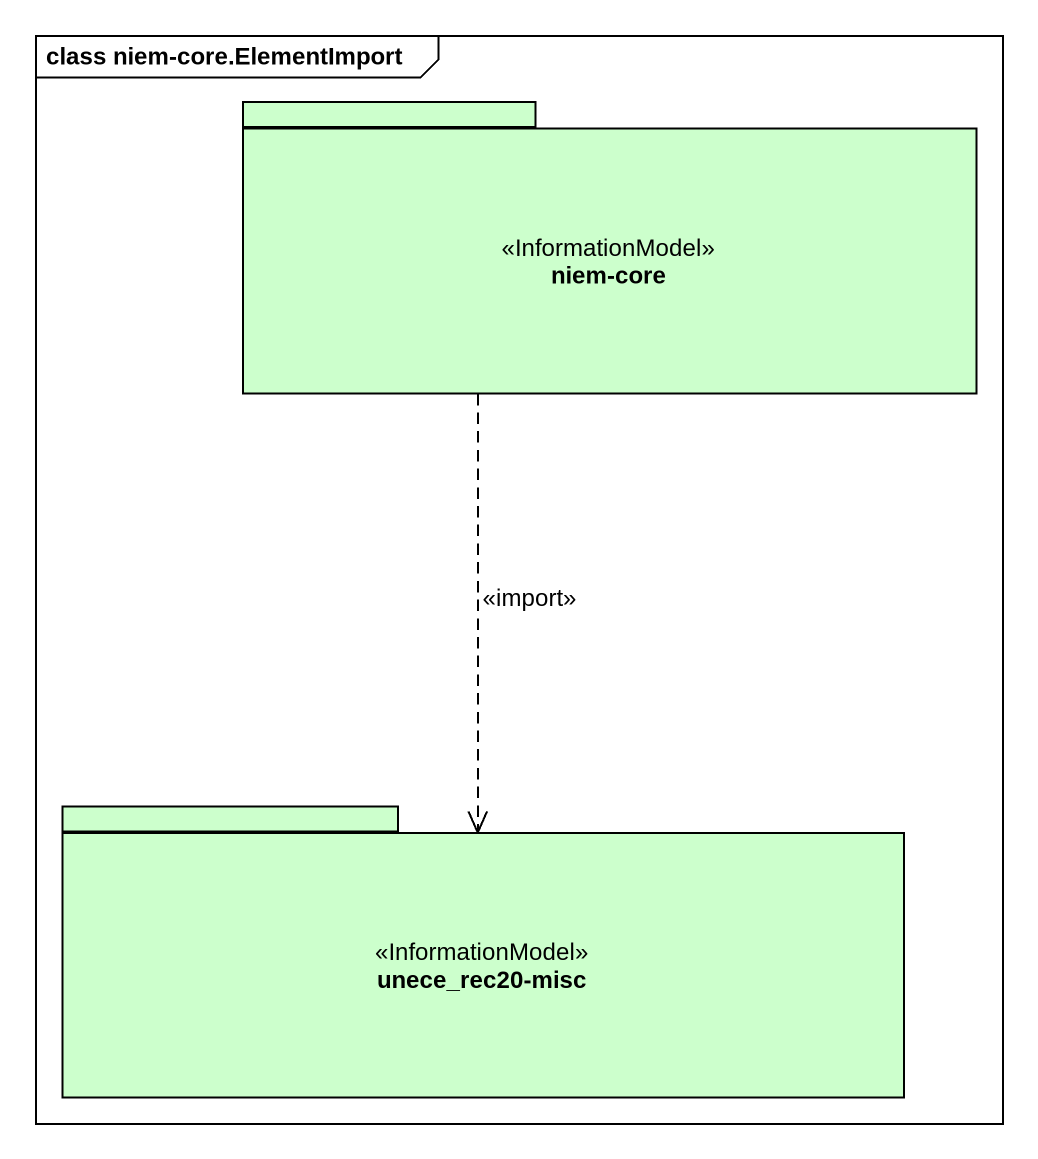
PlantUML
@startuml
mainframe class niem-core.ElementImport
package "niem-core" as niem_core <<InformationModel>> #CCFFCC {
}
package "unece_rec20-misc" as unece_rec20_misc <<InformationModel>> #CCFFCC {
}
niem_core ..> unece_rec20_misc : <<import>>
@enduml
